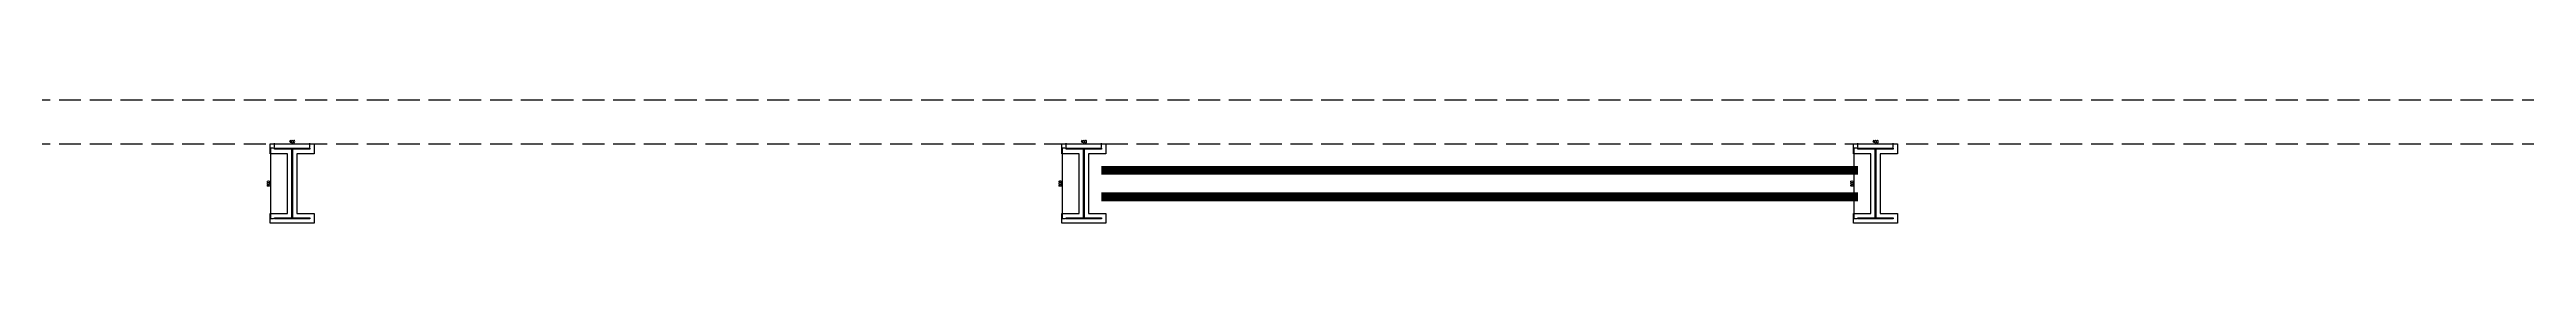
# Model space of a CAD drawing. Extents: x -474411 to 577939, y 0 to 1014176.
# Drawn here: x -203612 to -175454, y 566420 to 567820 of the extents above; entities that cross this region are included whole.
import ezdxf

# ---------------------------------------------------------------- set-up
doc = ezdxf.new("R2010")
doc.units = 0
doc.header["$LTSCALE"] = 1000
doc.header["$MEASUREMENT"] = 0
doc.linetypes.add('CENTER', pattern=[2, 1.25, -0.25, 0.25, -0.25])
doc.linetypes.add('DASH', pattern=[0.35, 0.25, -0.1])
doc.layers.get('Defpoints').update_dxf_attribs({"color": 210})
for name, color, linetype in [('A-AXIS-DP', 126, 'Continuous'), ('A-HATCH-2', 251, 'Continuous'), ('A-WINDOW', 140, 'Continuous'), ('AS-COLN', 6, 'Continuous')]:
    doc.layers.add(name, color=color, linetype=linetype)
doc.layers.add('柱间支撑', color=6, linetype='CENTER', lineweight=0)
doc.styles.add('_TCH_DIM_T3', font='SIMPLEX', dxfattribs={"width": 0.705882, "bigfont": 'GBCBIG'})
doc.dimstyles.new('_TCH_ARCH&&10', dxfattribs={"dimtxt": 29.75, "dimasz": 10, "dimexe": 10, "dimexo": 10, "dimgap": 12.625, "dimtad": 1, "dimdec": 0, "dimzin": 0, "dimdsep": 46, "dimtxsty": '_TCH_DIM_T3', "dimblk": 'ARCHTICK', "dimcen": 0.09, "dimclrt": 7, "dimazin": 2, "dimtfac": 1, "dimtdec": 0, "dimtix": 1, "dimtmove": 2, "dimatfit": 3, "dimfxl": 0, "dimtolj": 1, "dimtzin": 0, "dimarcsym": 0})

# ---------------------------------------------------------------- blocks, each defined once
blk = doc.blocks.new('4324324')
at = {"layer": 'A-HATCH-2', "linetype": 'DASH'}
for p, q in [((-313054, 567820), (-128854, 567820)), ((-313054, 567320), (-128854, 567320))]:
    blk.add_line(p, q, dxfattribs=at)
blk = doc.blocks.new('_ArchTick')
at = {"color": 0, "linetype": 'ByBlock', "const_width": 0.4}
blk.add_lwpolyline([(-0.5, -0.5), (0.5, 0.5)], dxfattribs=at)
blk = doc.blocks.new('*D1259')
at = {"layer": 'A-AXIS-DP', "color": 0, "lineweight": -2}
for p, q in [((-183054, 567280), (-183054, 567329)), ((-183054, 567319), (-182654, 567319)), ((-182654, 567280), (-182654, 567329))]:
    blk.add_line(p, q, dxfattribs=at)
at = {"layer": 'Defpoints', "color": 0}
for p in [(-183054, 567270), (-182654, 567319), (-182654, 567270)]:
    blk.add_point(p, dxfattribs=at)
at = {"layer": 'A-AXIS-DP', "color": 0, "lineweight": -2, "xscale": 10, "yscale": 10, "zscale": 10, "rotation": 180}
blk.add_blockref('_ArchTick', (-183054, 567319), dxfattribs=at)
at = {"layer": 'A-AXIS-DP', "color": 0, "lineweight": -2, "xscale": 10, "yscale": 10, "zscale": 10}
blk.add_blockref('_ArchTick', (-182654, 567319), dxfattribs=at)
at = {"layer": 'A-AXIS-DP', "color": 7, "insert": (-182854, 567346), "char_height": 29.8, "attachment_point": 5, "style": '_TCH_DIM_T3'}
blk.add_mtext('\\A1;400', dxfattribs=at)
blk = doc.blocks.new('*D1260')
at = {"layer": 'A-AXIS-DP', "color": 0, "lineweight": -2}
for p, q in [((-183064, 567270), (-183105, 567270)), ((-183095, 566470), (-183095, 567270)), ((-183064, 566470), (-183105, 566470))]:
    blk.add_line(p, q, dxfattribs=at)
at = {"layer": 'Defpoints', "color": 0}
for p in [(-183095, 567270), (-183054, 567270), (-183054, 566470)]:
    blk.add_point(p, dxfattribs=at)
at = {"layer": 'A-AXIS-DP', "color": 0, "lineweight": -2, "xscale": 10, "yscale": 10, "zscale": 10}
for p, rotation in [((-183095, 567270), 90), ((-183095, 566470), 270)]:
    blk.add_blockref('_ArchTick', p, dxfattribs=dict(at, rotation=rotation))
at = {"layer": 'A-AXIS-DP', "color": 7, "insert": (-183123, 566870), "char_height": 29.8, "attachment_point": 5, "rotation": 90, "style": '_TCH_DIM_T3'}
blk.add_mtext('\\A1;800', dxfattribs=at)
blk = doc.blocks.new('*D1261')
at = {"layer": 'A-AXIS-DP', "color": 0, "lineweight": -2}
for p, q in [((-192054, 567280), (-192054, 567329)), ((-192054, 567319), (-191654, 567319)), ((-191654, 567280), (-191654, 567329))]:
    blk.add_line(p, q, dxfattribs=at)
at = {"layer": 'Defpoints', "color": 0}
for p in [(-192054, 567270), (-191654, 567319), (-191654, 567270)]:
    blk.add_point(p, dxfattribs=at)
at = {"layer": 'A-AXIS-DP', "color": 0, "lineweight": -2, "xscale": 10, "yscale": 10, "zscale": 10, "rotation": 180}
blk.add_blockref('_ArchTick', (-192054, 567319), dxfattribs=at)
at = {"layer": 'A-AXIS-DP', "color": 0, "lineweight": -2, "xscale": 10, "yscale": 10, "zscale": 10}
blk.add_blockref('_ArchTick', (-191654, 567319), dxfattribs=at)
at = {"layer": 'A-AXIS-DP', "color": 7, "insert": (-191854, 567346), "char_height": 29.8, "attachment_point": 5, "style": '_TCH_DIM_T3'}
blk.add_mtext('\\A1;400', dxfattribs=at)
blk = doc.blocks.new('*D1262')
at = {"layer": 'A-AXIS-DP', "color": 0, "lineweight": -2}
for p, q in [((-192064, 567270), (-192105, 567270)), ((-192095, 566470), (-192095, 567270)), ((-192064, 566470), (-192105, 566470))]:
    blk.add_line(p, q, dxfattribs=at)
at = {"layer": 'Defpoints', "color": 0}
for p in [(-192095, 567270), (-192054, 567270), (-192054, 566470)]:
    blk.add_point(p, dxfattribs=at)
at = {"layer": 'A-AXIS-DP', "color": 0, "lineweight": -2, "xscale": 10, "yscale": 10, "zscale": 10}
for p, rotation in [((-192095, 567270), 90), ((-192095, 566470), 270)]:
    blk.add_blockref('_ArchTick', p, dxfattribs=dict(at, rotation=rotation))
at = {"layer": 'A-AXIS-DP', "color": 7, "insert": (-192123, 566870), "char_height": 29.8, "attachment_point": 5, "rotation": 90, "style": '_TCH_DIM_T3'}
blk.add_mtext('\\A1;800', dxfattribs=at)
blk = doc.blocks.new('*D1263')
at = {"layer": 'A-AXIS-DP', "color": 0, "lineweight": -2}
for p, q in [((-201054, 567280), (-201054, 567329)), ((-201054, 567319), (-200654, 567319)), ((-200654, 567280), (-200654, 567329))]:
    blk.add_line(p, q, dxfattribs=at)
at = {"layer": 'Defpoints', "color": 0}
for p in [(-201054, 567270), (-200654, 567319), (-200654, 567270)]:
    blk.add_point(p, dxfattribs=at)
at = {"layer": 'A-AXIS-DP', "color": 0, "lineweight": -2, "xscale": 10, "yscale": 10, "zscale": 10, "rotation": 180}
blk.add_blockref('_ArchTick', (-201054, 567319), dxfattribs=at)
at = {"layer": 'A-AXIS-DP', "color": 0, "lineweight": -2, "xscale": 10, "yscale": 10, "zscale": 10}
blk.add_blockref('_ArchTick', (-200654, 567319), dxfattribs=at)
at = {"layer": 'A-AXIS-DP', "color": 7, "insert": (-200854, 567346), "char_height": 29.8, "attachment_point": 5, "style": '_TCH_DIM_T3'}
blk.add_mtext('\\A1;400', dxfattribs=at)
blk = doc.blocks.new('*D1264')
at = {"layer": 'A-AXIS-DP', "color": 0, "lineweight": -2}
for p, q in [((-201064, 567270), (-201105, 567270)), ((-201095, 566470), (-201095, 567270)), ((-201064, 566470), (-201105, 566470))]:
    blk.add_line(p, q, dxfattribs=at)
at = {"layer": 'Defpoints', "color": 0}
for p in [(-201095, 567270), (-201054, 567270), (-201054, 566470)]:
    blk.add_point(p, dxfattribs=at)
at = {"layer": 'A-AXIS-DP', "color": 0, "lineweight": -2, "xscale": 10, "yscale": 10, "zscale": 10}
for p, rotation in [((-201095, 567270), 90), ((-201095, 566470), 270)]:
    blk.add_blockref('_ArchTick', p, dxfattribs=dict(at, rotation=rotation))
at = {"layer": 'A-AXIS-DP', "color": 7, "insert": (-201123, 566870), "char_height": 29.8, "attachment_point": 5, "rotation": 90, "style": '_TCH_DIM_T3'}
blk.add_mtext('\\A1;800', dxfattribs=at)
blk = doc.blocks.new('42343')
at = {"layer": 'A-HATCH-2', "color": 8}
for points in [[(-201104.2, 567320), (-200604.2, 567320), (-200604.2, 567208), (-200800.2, 567208), (-200800.2, 566532), (-200604.2, 566532), (-200604.2, 566420), (-201104.2, 566420), (-201104.2, 566532), (-200908.2, 566532), (-200908.2, 567208), (-201104.2, 567208)], [(-192104.2, 567320), (-191604.2, 567320), (-191604.2, 567208), (-191800.2, 567208), (-191800.2, 566532), (-191604.2, 566532), (-191604.2, 566420), (-192104.2, 566420), (-192104.2, 566532), (-191908.2, 566532), (-191908.2, 567208), (-192104.2, 567208)], [(-183104.2, 567320), (-182604.2, 567320), (-182604.2, 567208), (-182800.2, 567208), (-182800.2, 566532), (-182604.2, 566532), (-182604.2, 566420), (-183104.2, 566420), (-183104.2, 566532), (-182908.2, 566532), (-182908.2, 567208), (-183104.2, 567208)]]:
    blk.add_lwpolyline(points, close=True, dxfattribs=at)
at = {"layer": 'AS-COLN', "color": 8}
for points in [[(-201054.2, 567270), (-200654.2, 567270), (-200654.2, 567258), (-200850.2, 567258), (-200850.2, 566482), (-200654.2, 566482), (-200654.2, 566470), (-201054.2, 566470), (-201054.2, 566482), (-200858.2, 566482), (-200858.2, 567258), (-201054.2, 567258)], [(-192054.2, 567270), (-191654.2, 567270), (-191654.2, 567258), (-191850.2, 567258), (-191850.2, 566482), (-191654.2, 566482), (-191654.2, 566470), (-192054.2, 566470), (-192054.2, 566482), (-191858.2, 566482), (-191858.2, 567258), (-192054.2, 567258)], [(-183054.2, 567270), (-182654.2, 567270), (-182654.2, 567258), (-182850.2, 567258), (-182850.2, 566482), (-182654.2, 566482), (-182654.2, 566470), (-183054.2, 566470), (-183054.2, 566482), (-182858.2, 566482), (-182858.2, 567258), (-183054.2, 567258)]]:
    blk.add_lwpolyline(points, close=True, dxfattribs=at)
at = {"layer": 'A-AXIS-DP', "color": 8}
for p1, p2, distance, picture, middle in [((-201054.2, 566470), (-201054.2, 567270), 41.3, '*D1264', (-201122.9, 566870)), ((-201054.2, 567270), (-200654.2, 567270), 48.8, '*D1263', (-200854.2, 567346.2)), ((-192054.2, 566470), (-192054.2, 567270), 41.3, '*D1262', (-192122.9, 566870)), ((-192054.2, 567270), (-191654.2, 567270), 48.8, '*D1261', (-191854.2, 567346.2)), ((-183054.2, 566470), (-183054.2, 567270), 41.3, '*D1260', (-183122.9, 566870)), ((-183054.2, 567270), (-182654.2, 567270), 48.8, '*D1259', (-182854.2, 567346.2))]:
    dim = blk.add_aligned_dim(p1=p1, p2=p2, distance=distance, dimstyle='_TCH_ARCH&&10', dxfattribs=at)
    dim.commit()
    dim.dimension.update_dxf_attribs({"geometry": picture, "text_midpoint": middle})

msp = doc.modelspace()

# ---------------------------------------------------------------- linework, layer by layer
at = {"layer": '柱间支撑', "color": 8, "const_width": 100}
for points in [[(-183054.2, 567020), (-191654.2, 567020)], [(-183054.2, 566720), (-191654.2, 566720)]]:
    msp.add_lwpolyline(points, dxfattribs=at)

# ---------------------------------------------------------------- block references
at = {"layer": 'A-WINDOW', "color": 8}
for name in ['42343', '4324324']:
    msp.add_blockref(name, (0, 0), dxfattribs=at)

doc.saveas('drawing.dxf')
